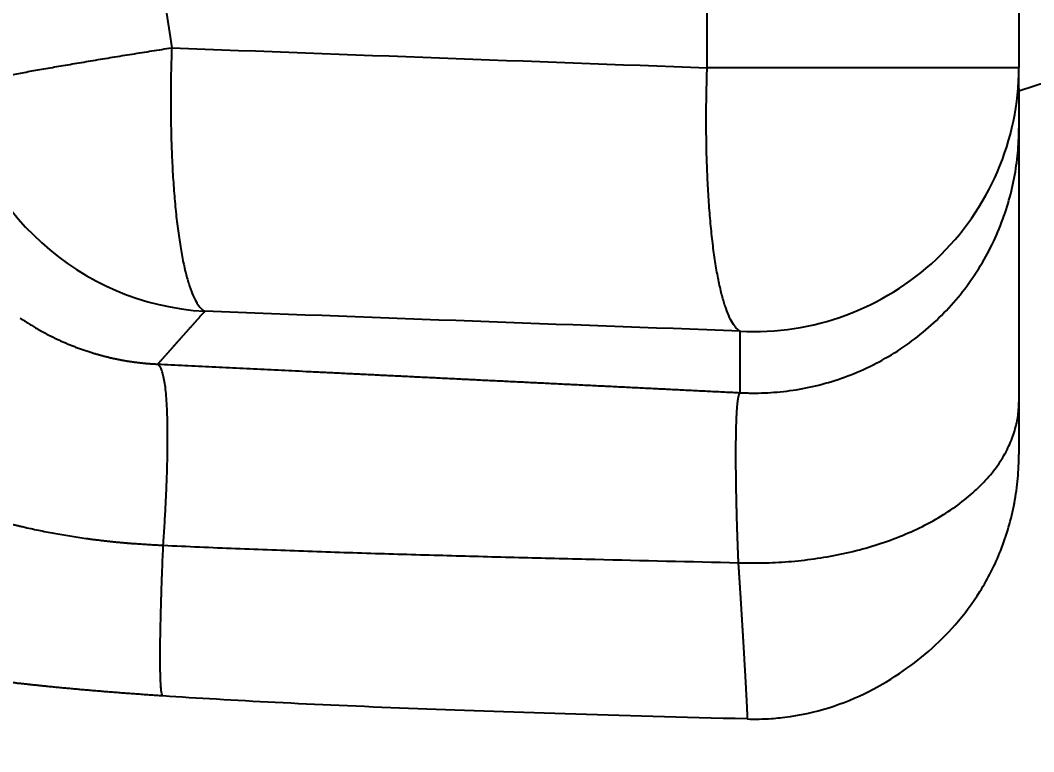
# Model space of a CAD drawing. Extents: x 0 to 1128, y 0 to 827.
# Drawn here: x 676.23 to 724.06, y 207.16 to 241.7 of the extents above; entities that cross this region are included whole.
import ezdxf

# ---------------------------------------------------------------- set-up
doc = ezdxf.new("R2010")
doc.units = 0
doc.header["$LTSCALE"] = 10
doc.header["$MEASUREMENT"] = 0
doc.header["$PDMODE"] = 3
doc.header["$PDSIZE"] = -10
doc.layers.get('0').update_dxf_attribs({"linetype": 'CONTINUOUS'})
doc.layers.get('DEFPOINTS').update_dxf_attribs({"linetype": 'CONTINUOUS'})
doc.layers.add('1', color=7, linetype='CONTINUOUS')
doc.styles.add('Daelim Dimension', font='')
doc.styles.get('Daelim Dimension').set_extended_font_data('나눔고딕')
doc.dimstyles.new('DEFAULT', dxfattribs={"dimscale": 2, "dimtxt": 2, "dimasz": 2, "dimexe": 0, "dimexo": 2, "dimgap": 1, "dimtad": 1, "dimdec": 1, "dimzin": 9, "dimdsep": 46, "dimtxsty": 'Daelim Dimension', "dimcen": 0.5, "dimclrd": 252, "dimclre": 252, "dimclrt": 3, "dimadec": 1, "dimazin": 0, "dimtfac": 1, "dimtdec": 1, "dimtix": 1, "dimtmove": 0, "dimatfit": 3, "dimfxl": 1, "dimtolj": 1, "dimtzin": 1, "dimlwd": 9, "dimlwe": 9, "dimarcsym": 0})

# ---------------------------------------------------------------- blocks, each defined once
blk = doc.blocks.new('*D5')
at = {"color": 5, "lineweight": 9, "ltscale": 0.5, "transparency": 16777216}
for p, q in [((574.797, 237.49), (574.797, 130.573)), ((790.861, 171.626), (790.861, 130.573)), ((578.797, 130.573), (786.861, 130.573))]:
    blk.add_line(p, q, dxfattribs=at)
at = {"color": 5, "ltscale": 0.5, "transparency": 16777216}
for points in [[(578.797, 131.24), (578.797, 129.906), (574.797, 130.573)], [(786.861, 131.24), (786.861, 129.906), (790.861, 130.573)]]:
    blk.add_solid(points, dxfattribs=at)
at = {"layer": 'DEFPOINTS', "color": 0, "ltscale": 0.5, "transparency": 16777216}
for p in [(574.797, 241.49), (790.861, 175.626), (790.861, 130.573)]:
    blk.add_point(p, dxfattribs=at)
at = {"color": 7, "lineweight": -3, "ltscale": 0.5, "transparency": 16777216, "insert": (682.829, 138.017), "char_height": 10, "attachment_point": 5, "style": 'Daelim Dimension'}
blk.add_mtext('\\A1;216', dxfattribs=at)

msp = doc.modelspace()

# ---------------------------------------------------------------- linework, layer by layer
at = {"layer": '1', "color": 7, "linetype": 'Continuous', "lineweight": -3}
for p, q in [((723.361, 264.018), (723.361, 239.459)), ((708.649, 239.459), (708.649, 262.71)), ((723.361, 239.459), (708.649, 239.459)), ((723.361, 238.377), (724.761, 238.82)), ((723.361, 238.377), (723.361, 238.692))]:
    msp.add_line(p, q, dxfattribs=at)
for centre, major_axis, ratio, start_param, end_param in [((710.861, 239.459), (-12.5, 0), 0.996198, 1.518413, 3.141593), ((685.588, 240.401), (-9.299, 8.353), 0.99432, 0.882483, 2.247268)]:
    msp.add_ellipse(centre, major_axis=major_axis, ratio=ratio, start_param=start_param, end_param=end_param, dxfattribs=at)
for points in [[(679.897, 263.416), (681.057, 255.744), (682.217, 248.073), (683.377, 240.401)], [(683.377, 240.401), (691.801, 240.084), (700.225, 239.77), (708.649, 239.459)], [(723.361, 238.786), (723.361, 239.001), (723.361, 239.225), (723.361, 239.459)], [(723.361, 238.485), (723.361, 237.701), (723.361, 237.062), (723.361, 236.586)], [(710.206, 227.024), (701.782, 227.333), (693.358, 227.646), (684.934, 227.962)], [(710.205, 224.117), (710.205, 224.772), (710.206, 225.741), (710.206, 227.024)]]:
    msp.add_open_spline(points, degree=3, dxfattribs=at)
for points, degree, knots in [([(673.267, 238.566), (673.291, 238.578), (673.328, 238.593), (673.428, 238.625), (673.491, 238.643), (673.644, 238.684), (673.734, 238.707), (673.942, 238.756), (674.06, 238.782), (674.324, 238.839), (674.469, 238.87), (674.788, 238.935), (674.962, 238.969), (675.334, 239.042), (675.534, 239.08), (675.957, 239.159), (676.181, 239.2), (676.651, 239.286), (676.897, 239.33), (677.409, 239.42), (677.675, 239.467), (678.222, 239.561), (678.504, 239.609), (679.08, 239.707), (679.375, 239.756), (679.973, 239.855), (680.277, 239.905), (680.89, 240.006), (681.2, 240.056), (681.822, 240.156), (682.134, 240.205), (682.756, 240.304), (683.068, 240.353), (683.377, 240.401)], 3, [0, 0, 0, 0, 0.0625, 0.0625, 0.125, 0.125, 0.1875, 0.1875, 0.25, 0.25, 0.3125, 0.3125, 0.375, 0.375, 0.4375, 0.4375, 0.5, 0.5, 0.5625, 0.5625, 0.625, 0.625, 0.6875, 0.6875, 0.75, 0.75, 0.8125, 0.8125, 0.875, 0.875, 0.9375, 0.9375, 1, 1, 1, 1]), ([(683.377, 240.401), (683.364, 240.05), (683.354, 239.694), (683.338, 238.972), (683.333, 238.608), (683.329, 237.874), (683.33, 237.506), (683.339, 236.77), (683.346, 236.402), (683.368, 235.673), (683.382, 235.312), (683.417, 234.6), (683.438, 234.25), (683.487, 233.567), (683.514, 233.234), (683.576, 232.589), (683.611, 232.278), (683.685, 231.682), (683.726, 231.397), (683.812, 230.857), (683.858, 230.602), (683.954, 230.126), (684.005, 229.905), (684.11, 229.497), (684.164, 229.31), (684.276, 228.973), (684.333, 228.823), (684.45, 228.558), (684.51, 228.443), (684.63, 228.248), (684.691, 228.168), (684.812, 228.041), (684.873, 227.993), (684.934, 227.962)], 3, [0, 0, 0, 0, 0.0625, 0.0625, 0.125, 0.125, 0.1875, 0.1875, 0.25, 0.25, 0.3125, 0.3125, 0.375, 0.375, 0.4375, 0.4375, 0.5, 0.5, 0.5625, 0.5625, 0.625, 0.625, 0.6875, 0.6875, 0.75, 0.75, 0.8125, 0.8125, 0.875, 0.875, 0.9375, 0.9375, 1, 1, 1, 1]), ([(710.206, 227.024), (710.146, 227.057), (710.085, 227.105), (709.964, 227.235), (709.903, 227.316), (709.784, 227.513), (709.724, 227.629), (709.608, 227.896), (709.551, 228.047), (709.439, 228.385), (709.385, 228.572), (709.28, 228.981), (709.23, 229.203), (709.133, 229.679), (709.088, 229.934), (709.002, 230.473), (708.961, 230.758), (708.887, 231.353), (708.852, 231.664), (708.79, 232.308), (708.763, 232.641), (708.714, 233.322), (708.693, 233.672), (708.657, 234.382), (708.643, 234.742), (708.621, 235.47), (708.614, 235.836), (708.605, 236.571), (708.603, 236.938), (708.607, 237.67), (708.612, 238.034), (708.626, 238.753), (708.637, 239.109), (708.649, 239.459)], 3, [0, 0, 0, 0, 0.0625, 0.0625, 0.125, 0.125, 0.1875, 0.1875, 0.25, 0.25, 0.3125, 0.3125, 0.375, 0.375, 0.4375, 0.4375, 0.5, 0.5, 0.5625, 0.5625, 0.625, 0.625, 0.6875, 0.6875, 0.75, 0.75, 0.8125, 0.8125, 0.875, 0.875, 0.9375, 0.9375, 1, 1, 1, 1]), ([(723.36, 238.427), (723.36, 238.427), (723.359, 238.45), (723.36, 238.524), (723.36, 238.632), (723.361, 238.702), (723.361, 238.786)], 3, [0, 0, 0, 0, 0.299256, 0.649628, 0.649628, 1, 1, 1, 1]), ([(710.205, 224.117), (710.205, 224.117), (710.206, 224.117), (710.208, 224.116), (710.21, 224.116), (710.215, 224.116), (710.225, 224.116), (710.246, 224.115), (710.287, 224.113), (710.37, 224.109), (710.536, 224.103), (710.68, 224.1), (710.969, 224.098), (711.163, 224.102), (711.751, 224.125), (712.149, 224.159), (712.953, 224.269), (713.358, 224.344), (714.17, 224.538), (714.577, 224.656), (715.385, 224.938), (715.786, 225.101), (716.576, 225.472), (716.964, 225.68), (717.721, 226.138), (718.089, 226.389), (718.799, 226.93), (719.14, 227.22), (719.789, 227.836), (720.097, 228.161), (720.675, 228.84), (720.945, 229.194), (721.443, 229.925), (721.671, 230.302), (722.084, 231.07), (722.268, 231.462), (722.592, 232.253), (722.732, 232.652), (722.968, 233.452), (723.064, 233.853), (723.216, 234.648), (723.271, 235.044), (723.344, 235.824), (723.361, 236.209), (723.361, 236.586)], 3, [0, 0, 0, 0, 0.000122, 0.000122, 0.000244, 0.000488, 0.000977, 0.001953, 0.003906, 0.007812, 0.015625, 0.03125, 0.03125, 0.0625, 0.0625, 0.125, 0.125, 0.1875, 0.1875, 0.25, 0.25, 0.3125, 0.3125, 0.375, 0.375, 0.4375, 0.4375, 0.5, 0.5, 0.5625, 0.5625, 0.625, 0.625, 0.6875, 0.6875, 0.75, 0.75, 0.8125, 0.8125, 0.875, 0.875, 0.9375, 0.9375, 1, 1, 1, 1]), ([(723.361, 236.586), (723.361, 236.474), (723.361, 236.103), (723.361, 234.86), (723.361, 233.973), (723.361, 230.652), (723.361, 227.504), (723.361, 223.664)], 3, [0, 0, 0, 0, 0.25, 0.25, 0.5, 0.5, 1, 1, 1, 1]), ([(684.934, 227.962), (684.924, 227.95), (684.903, 227.927), (684.873, 227.893), (684.843, 227.859), (684.813, 227.826), (684.783, 227.792), (684.753, 227.759), (684.724, 227.725), (684.695, 227.692), (684.665, 227.659), (684.636, 227.627), (684.607, 227.594), (684.579, 227.562), (684.55, 227.53), (684.522, 227.498), (684.493, 227.466), (684.465, 227.434), (684.437, 227.403), (684.41, 227.372), (684.382, 227.34), (684.355, 227.309), (684.327, 227.279), (684.3, 227.248), (684.273, 227.218), (684.246, 227.187), (684.219, 227.157), (684.193, 227.127), (684.166, 227.098), (684.14, 227.068), (684.114, 227.039), (684.088, 227.01), (684.062, 226.981), (684.037, 226.952), (684.011, 226.923), (683.986, 226.894), (683.961, 226.866), (683.936, 226.838), (683.911, 226.81), (683.886, 226.782), (683.862, 226.755), (683.837, 226.727), (683.813, 226.7), (683.789, 226.673), (683.765, 226.646), (683.741, 226.619), (683.718, 226.592), (683.694, 226.566), (683.671, 226.54), (683.648, 226.514), (683.625, 226.488), (683.602, 226.462), (683.579, 226.436), (683.557, 226.411), (683.534, 226.386), (683.512, 226.361), (683.49, 226.336), (683.468, 226.311), (683.447, 226.287), (683.425, 226.262), (683.403, 226.238), (683.382, 226.214), (683.361, 226.19), (683.34, 226.167), (683.319, 226.143), (683.299, 226.12), (683.278, 226.097), (683.258, 226.074), (683.238, 226.051), (683.218, 226.029), (683.198, 226.006), (683.178, 225.984), (683.158, 225.962), (683.139, 225.94), (683.12, 225.918), (683.101, 225.897), (683.082, 225.875), (683.063, 225.854), (683.044, 225.833), (683.026, 225.812), (683.007, 225.792), (682.989, 225.771), (682.971, 225.751), (682.953, 225.731), (682.935, 225.711), (682.918, 225.691), (682.901, 225.671), (682.883, 225.652), (682.866, 225.633), (682.849, 225.614), (682.832, 225.595), (682.816, 225.576), (682.799, 225.557), (682.783, 225.539), (682.767, 225.521), (682.751, 225.503), (682.735, 225.485), (682.725, 225.473), (682.719, 225.467)], 3, [0, 0, 0, 0, 0.010631, 0.021256, 0.031876, 0.042491, 0.0531, 0.063704, 0.074303, 0.084897, 0.095485, 0.106069, 0.116647, 0.12722, 0.137788, 0.148351, 0.158909, 0.169462, 0.18001, 0.190553, 0.201092, 0.211625, 0.222153, 0.232677, 0.243196, 0.25371, 0.264219, 0.274724, 0.285224, 0.295719, 0.30621, 0.316696, 0.327177, 0.337654, 0.348127, 0.358595, 0.369058, 0.379517, 0.389972, 0.400422, 0.410868, 0.42131, 0.431747, 0.44218, 0.452609, 0.463033, 0.473453, 0.48387, 0.494282, 0.50469, 0.515094, 0.525494, 0.535889, 0.546281, 0.556669, 0.567053, 0.577433, 0.587809, 0.598182, 0.60855, 0.618915, 0.629276, 0.639633, 0.649987, 0.660336, 0.670683, 0.681025, 0.691364, 0.7017, 0.712031, 0.72236, 0.732685, 0.743006, 0.753324, 0.763639, 0.77395, 0.784258, 0.794562, 0.804863, 0.815161, 0.825456, 0.835748, 0.846036, 0.856321, 0.866603, 0.876882, 0.887158, 0.897431, 0.907701, 0.917968, 0.928232, 0.938493, 0.948751, 0.959007, 0.969259, 0.979509, 0.989756, 1, 1, 1, 1]), ([(676.229, 227.641), (676.249, 227.628), (676.29, 227.599), (676.355, 227.556), (676.425, 227.51), (676.5, 227.461), (676.58, 227.409), (676.666, 227.356), (676.757, 227.299), (676.853, 227.241), (676.955, 227.18), (677.062, 227.118), (677.175, 227.054), (677.294, 226.988), (677.418, 226.921), (677.548, 226.852), (677.684, 226.783), (677.826, 226.713), (677.973, 226.642), (678.126, 226.572), (678.286, 226.5), (678.451, 226.43), (678.622, 226.359), (678.799, 226.289), (678.982, 226.22), (679.171, 226.152), (679.365, 226.086), (679.524, 226.035), (679.643, 225.998), (679.722, 225.974), (679.799, 225.951), (679.876, 225.929), (679.952, 225.907), (680.027, 225.887), (680.102, 225.867), (680.175, 225.847), (680.248, 225.829), (680.319, 225.811), (680.39, 225.794), (680.46, 225.777), (680.529, 225.761), (680.598, 225.746), (680.665, 225.731), (680.731, 225.717), (680.797, 225.704), (680.862, 225.691), (680.926, 225.678), (680.988, 225.666), (681.05, 225.655), (681.112, 225.644), (681.172, 225.633), (681.231, 225.623), (681.29, 225.613), (681.347, 225.604), (681.404, 225.595), (681.46, 225.587), (681.515, 225.579), (681.568, 225.571), (681.622, 225.564), (681.674, 225.557), (681.725, 225.551), (681.775, 225.544), (681.825, 225.538), (681.874, 225.533), (681.921, 225.527), (681.968, 225.522), (682.014, 225.518), (682.059, 225.513), (682.103, 225.509), (682.146, 225.505), (682.189, 225.501), (682.23, 225.498), (682.271, 225.494), (682.311, 225.491), (682.349, 225.488), (682.387, 225.486), (682.424, 225.483), (682.461, 225.481), (682.496, 225.478), (682.53, 225.476), (682.564, 225.475), (682.597, 225.473), (682.629, 225.471), (682.66, 225.47), (682.69, 225.468), (682.71, 225.468), (682.719, 225.467)], 3, [0, 0, 0, 0, 0.010395, 0.02163, 0.033703, 0.046613, 0.060357, 0.074935, 0.090344, 0.106581, 0.123643, 0.141529, 0.160234, 0.179754, 0.200086, 0.221225, 0.243166, 0.265903, 0.289431, 0.313742, 0.338831, 0.364689, 0.391307, 0.418679, 0.446793, 0.475639, 0.505207, 0.535486, 0.547425, 0.559218, 0.570865, 0.582367, 0.593723, 0.604935, 0.616003, 0.626927, 0.637707, 0.648345, 0.65884, 0.669193, 0.679404, 0.689474, 0.699403, 0.709192, 0.718842, 0.728352, 0.737723, 0.746955, 0.75605, 0.765008, 0.773828, 0.782512, 0.79106, 0.799472, 0.807749, 0.815892, 0.823901, 0.831776, 0.839518, 0.847128, 0.854605, 0.861951, 0.869165, 0.876249, 0.883203, 0.890027, 0.896721, 0.903287, 0.909725, 0.916035, 0.922217, 0.928273, 0.934202, 0.940005, 0.945683, 0.951236, 0.956665, 0.961969, 0.96715, 0.972208, 0.977144, 0.981957, 0.986649, 0.99122, 0.99567, 1, 1, 1, 1]), ([(682.978, 216.912), (682.999, 217.226), (683.02, 217.534), (683.056, 218.141), (683.073, 218.439), (683.103, 219.021), (683.117, 219.306), (683.14, 219.86), (683.15, 220.13), (683.166, 220.653), (683.172, 220.906), (683.181, 221.395), (683.184, 221.63), (683.186, 222.081), (683.185, 222.297), (683.179, 222.709), (683.174, 222.904), (683.161, 223.274), (683.153, 223.449), (683.134, 223.776), (683.122, 223.929), (683.096, 224.213), (683.081, 224.344), (683.048, 224.584), (683.03, 224.693), (682.992, 224.889), (682.95, 225.064), (682.904, 225.196), (682.855, 225.308), (682.829, 225.354), (682.776, 225.425), (682.748, 225.451), (682.719, 225.467)], 3, [0, 0, 0, 0, 0.0625, 0.0625, 0.125, 0.125, 0.1875, 0.1875, 0.25, 0.25, 0.3125, 0.3125, 0.375, 0.375, 0.4375, 0.4375, 0.5, 0.5, 0.5625, 0.5625, 0.625, 0.625, 0.6875, 0.6875, 0.75, 0.75, 0.8125, 0.875, 0.875, 0.9375, 0.9375, 1, 1, 1, 1]), ([(682.719, 225.467), (682.932, 225.457), (683.359, 225.436), (684, 225.405), (684.644, 225.373), (685.29, 225.341), (685.939, 225.31), (686.59, 225.278), (687.244, 225.246), (687.9, 225.214), (688.559, 225.182), (689.22, 225.149), (689.883, 225.117), (690.55, 225.084), (691.218, 225.051), (691.889, 225.018), (692.563, 224.985), (693.239, 224.952), (693.917, 224.919), (694.598, 224.885), (695.281, 224.852), (695.967, 224.818), (696.656, 224.784), (697.347, 224.75), (698.04, 224.716), (698.736, 224.682), (699.434, 224.648), (700.135, 224.613), (700.838, 224.579), (701.544, 224.544), (702.252, 224.509), (702.962, 224.474), (703.676, 224.439), (704.391, 224.404), (705.109, 224.368), (705.83, 224.333), (706.553, 224.297), (707.278, 224.261), (708.006, 224.225), (708.737, 224.189), (709.47, 224.153), (709.959, 224.129), (710.205, 224.117)], 3, [0, 0, 0, 0, 0.023258, 0.046606, 0.070043, 0.093569, 0.117184, 0.140889, 0.164683, 0.188566, 0.212538, 0.2366, 0.260751, 0.284992, 0.309322, 0.333741, 0.358249, 0.382847, 0.407534, 0.43231, 0.457176, 0.482131, 0.507175, 0.532309, 0.557532, 0.582844, 0.608246, 0.633737, 0.659318, 0.684988, 0.710747, 0.736596, 0.762534, 0.788562, 0.814678, 0.840885, 0.86718, 0.893566, 0.92004, 0.946604, 0.973257, 1, 1, 1, 1]), ([(710.127, 216.089), (710.127, 216.108), (710.125, 216.147), (710.122, 216.205), (710.12, 216.264), (710.118, 216.322), (710.115, 216.379), (710.113, 216.437), (710.11, 216.495), (710.108, 216.552), (710.106, 216.61), (710.104, 216.667), (710.101, 216.724), (710.099, 216.781), (710.097, 216.838), (710.095, 216.895), (710.093, 216.951), (710.091, 217.008), (710.089, 217.064), (710.087, 217.12), (710.085, 217.177), (710.083, 217.232), (710.081, 217.288), (710.079, 217.344), (710.077, 217.399), (710.075, 217.455), (710.073, 217.51), (710.071, 217.565), (710.07, 217.62), (710.068, 217.675), (710.066, 217.73), (710.064, 217.784), (710.063, 217.838), (710.061, 217.893), (710.06, 217.947), (710.058, 218), (710.056, 218.054), (710.055, 218.108), (710.053, 218.161), (710.052, 218.214), (710.05, 218.267), (710.049, 218.32), (710.047, 218.373), (710.046, 218.425), (710.045, 218.478), (710.043, 218.53), (710.042, 218.582), (710.041, 218.634), (710.039, 218.685), (710.038, 218.737), (710.037, 218.788), (710.036, 218.839), (710.035, 218.89), (710.033, 218.941), (710.032, 218.991), (710.031, 219.042), (710.03, 219.092), (710.029, 219.142), (710.028, 219.192), (710.027, 219.241), (710.026, 219.291), (710.025, 219.34), (710.024, 219.389), (710.023, 219.438), (710.022, 219.487), (710.022, 219.535), (710.021, 219.583), (710.02, 219.631), (710.019, 219.679), (710.018, 219.727), (710.018, 219.774), (710.017, 219.821), (710.016, 219.868), (710.016, 219.915), (710.015, 219.962), (710.014, 220.008), (710.014, 220.054), (710.013, 220.1), (710.013, 220.146), (710.012, 220.191), (710.012, 220.237), (710.011, 220.282), (710.011, 220.327), (710.01, 220.371), (710.01, 220.416), (710.009, 220.46), (710.009, 220.504), (710.009, 220.547), (710.008, 220.591), (710.008, 220.634), (710.008, 220.677), (710.007, 220.72), (710.007, 220.763), (710.007, 220.805), (710.007, 220.847), (710.007, 220.889), (710.006, 220.931), (710.006, 220.972), (710.006, 221.013), (710.006, 221.054), (710.006, 221.095), (710.006, 221.135), (710.006, 221.175), (710.006, 221.215), (710.006, 221.255), (710.006, 221.294), (710.006, 221.334), (710.006, 221.373), (710.006, 221.411), (710.007, 221.45), (710.007, 221.488), (710.007, 221.526), (710.007, 221.564), (710.007, 221.601), (710.008, 221.638), (710.008, 221.675), (710.008, 221.712), (710.008, 221.748), (710.009, 221.784), (710.009, 221.82), (710.009, 221.856), (710.01, 221.891), (710.01, 221.927), (710.011, 221.961), (710.011, 221.996), (710.012, 222.03), (710.012, 222.064), (710.013, 222.098), (710.013, 222.132), (710.014, 222.165), (710.014, 222.198), (710.015, 222.231), (710.016, 222.263), (710.016, 222.296), (710.017, 222.328), (710.018, 222.359), (710.018, 222.391), (710.019, 222.422), (710.02, 222.453), (710.021, 222.483), (710.022, 222.514), (710.022, 222.544), (710.023, 222.573), (710.024, 222.603), (710.025, 222.632), (710.026, 222.661), (710.027, 222.69), (710.028, 222.718), (710.029, 222.746), (710.03, 222.774), (710.031, 222.802), (710.032, 222.829), (710.033, 222.856), (710.034, 222.883), (710.035, 222.909), (710.036, 222.935), (710.037, 222.961), (710.039, 222.987), (710.04, 223.012), (710.041, 223.037), (710.042, 223.062), (710.043, 223.087), (710.045, 223.111), (710.046, 223.135), (710.047, 223.158), (710.049, 223.182), (710.05, 223.205), (710.052, 223.228), (710.053, 223.25), (710.054, 223.272), (710.056, 223.294), (710.057, 223.316), (710.059, 223.337), (710.06, 223.358), (710.062, 223.379), (710.064, 223.4), (710.065, 223.42), (710.067, 223.44), (710.068, 223.46), (710.07, 223.479), (710.072, 223.498), (710.073, 223.517), (710.075, 223.536), (710.077, 223.554), (710.079, 223.572), (710.081, 223.589), (710.082, 223.607), (710.084, 223.624), (710.086, 223.641), (710.088, 223.657), (710.09, 223.674), (710.092, 223.69), (710.094, 223.705), (710.096, 223.721), (710.098, 223.736), (710.1, 223.751), (710.102, 223.765), (710.104, 223.779), (710.106, 223.793), (710.108, 223.807), (710.11, 223.82), (710.113, 223.834), (710.115, 223.846), (710.117, 223.859), (710.119, 223.871), (710.122, 223.883), (710.124, 223.895), (710.126, 223.906), (710.129, 223.918), (710.131, 223.928), (710.133, 223.939), (710.136, 223.949), (710.138, 223.959), (710.141, 223.969), (710.143, 223.979), (710.146, 223.988), (710.148, 223.997), (710.151, 224.005), (710.153, 224.014), (710.156, 224.022), (710.159, 224.029), (710.161, 224.037), (710.164, 224.044), (710.167, 224.051), (710.17, 224.058), (710.172, 224.064), (710.175, 224.07), (710.178, 224.076), (710.181, 224.082), (710.184, 224.087), (710.187, 224.092), (710.19, 224.097), (710.192, 224.101), (710.195, 224.106), (710.198, 224.11), (710.202, 224.113), (710.204, 224.116), (710.205, 224.117)], 3, [0, 0, 0, 0, 0.004105, 0.008214, 0.012326, 0.016442, 0.02056, 0.024682, 0.028807, 0.032936, 0.037067, 0.041202, 0.04534, 0.04948, 0.053624, 0.057771, 0.061921, 0.066074, 0.070231, 0.07439, 0.078552, 0.082717, 0.086884, 0.091055, 0.095229, 0.099405, 0.103584, 0.107766, 0.111951, 0.116138, 0.120329, 0.124522, 0.128717, 0.132915, 0.137116, 0.141319, 0.145525, 0.149734, 0.153945, 0.158158, 0.162374, 0.166593, 0.170813, 0.175037, 0.179262, 0.18349, 0.18772, 0.191953, 0.196187, 0.200424, 0.204663, 0.208905, 0.213148, 0.217394, 0.221641, 0.225891, 0.230143, 0.234397, 0.238652, 0.24291, 0.24717, 0.251431, 0.255695, 0.25996, 0.264227, 0.268496, 0.272767, 0.277039, 0.281313, 0.285589, 0.289866, 0.294146, 0.298426, 0.302708, 0.306992, 0.311277, 0.315564, 0.319852, 0.324142, 0.328433, 0.332725, 0.337019, 0.341314, 0.34561, 0.349908, 0.354207, 0.358507, 0.362808, 0.36711, 0.371413, 0.375718, 0.380023, 0.38433, 0.388637, 0.392946, 0.397255, 0.401565, 0.405876, 0.410188, 0.414501, 0.418814, 0.423129, 0.427444, 0.431759, 0.436076, 0.440393, 0.44471, 0.449028, 0.453347, 0.457666, 0.461986, 0.466306, 0.470626, 0.474947, 0.479268, 0.48359, 0.487912, 0.492234, 0.496556, 0.500879, 0.505201, 0.509524, 0.513847, 0.51817, 0.522493, 0.526816, 0.53114, 0.535463, 0.539786, 0.544109, 0.548431, 0.552754, 0.557077, 0.561399, 0.565721, 0.570043, 0.574364, 0.578685, 0.583006, 0.587326, 0.591646, 0.595965, 0.600284, 0.604603, 0.60892, 0.613238, 0.617554, 0.62187, 0.626186, 0.6305, 0.634814, 0.639127, 0.64344, 0.647751, 0.652062, 0.656372, 0.660681, 0.664989, 0.669296, 0.673602, 0.677907, 0.682211, 0.686514, 0.690816, 0.695117, 0.699416, 0.703714, 0.708012, 0.712307, 0.716602, 0.720895, 0.725187, 0.729478, 0.733767, 0.738055, 0.742341, 0.746626, 0.750909, 0.755191, 0.759471, 0.76375, 0.768027, 0.772302, 0.776576, 0.780848, 0.785118, 0.789386, 0.793653, 0.797918, 0.802181, 0.806442, 0.810702, 0.814959, 0.819214, 0.823468, 0.827719, 0.831969, 0.836216, 0.840462, 0.844705, 0.848946, 0.853185, 0.857422, 0.861656, 0.865889, 0.870119, 0.874347, 0.878572, 0.882795, 0.887016, 0.891235, 0.895451, 0.899664, 0.903875, 0.908084, 0.91229, 0.916494, 0.920695, 0.924893, 0.929089, 0.933283, 0.937473, 0.941661, 0.945847, 0.950029, 0.954209, 0.958386, 0.96256, 0.966732, 0.970901, 0.975066, 0.979229, 0.983389, 0.987546, 0.991701, 0.995852, 1, 1, 1, 1]), ([(710.127, 216.089), (710.506, 216.075), (710.892, 216.072), (711.679, 216.088), (712.078, 216.108), (712.885, 216.172), (713.293, 216.216), (714.109, 216.332), (714.518, 216.403), (715.33, 216.573), (715.733, 216.671), (716.528, 216.895), (716.919, 217.021), (717.68, 217.299), (718.051, 217.451), (718.766, 217.78), (719.109, 217.956), (719.763, 218.33), (720.074, 218.528), (720.656, 218.942), (720.928, 219.158), (721.43, 219.603), (721.659, 219.833), (722.075, 220.301), (722.26, 220.54), (722.587, 221.022), (722.727, 221.266), (722.965, 221.753), (723.062, 221.998), (723.215, 222.483), (723.271, 222.724), (723.344, 223.199), (723.361, 223.434), (723.361, 223.664)], 3, [0, 0, 0, 0, 0.0625, 0.0625, 0.125, 0.125, 0.1875, 0.1875, 0.25, 0.25, 0.3125, 0.3125, 0.375, 0.375, 0.4375, 0.4375, 0.5, 0.5, 0.5625, 0.5625, 0.625, 0.625, 0.6875, 0.6875, 0.75, 0.75, 0.8125, 0.8125, 0.875, 0.875, 0.9375, 0.9375, 1, 1, 1, 1]), ([(723.361, 223.664), (723.361, 223.094), (723.361, 222.634), (723.361, 222.18), (723.361, 221.54), (723.361, 221.374), (723.361, 221.206), (723.361, 221.206)], 2, [0, 0, 0, 0.25, 0.25, 0.5, 0.75, 0.75, 1, 1, 1]), ([(723.141, 218.871), (723.143, 218.881), (723.145, 218.891), (723.22, 219.293), (723.274, 219.683), (723.344, 220.453), (723.361, 220.833), (723.361, 221.206)], 3, [0, 0, 0, 0, 0.012102, 0.012102, 0.506051, 0.506051, 1, 1, 1, 1]), ([(670.986, 219.609), (671.052, 219.581), (671.186, 219.524), (671.391, 219.437), (671.604, 219.348), (671.825, 219.257), (672.054, 219.164), (672.244, 219.088), (672.396, 219.028), (672.51, 218.984), (672.63, 218.937), (672.758, 218.888), (672.894, 218.836), (673.038, 218.783), (673.19, 218.727), (673.349, 218.669), (673.518, 218.609), (673.738, 218.533), (674.002, 218.444), (674.304, 218.347), (674.592, 218.258), (674.866, 218.177), (675.123, 218.103), (675.365, 218.036), (675.59, 217.975), (675.798, 217.921), (675.988, 217.873), (676.159, 217.831), (676.312, 217.795), (676.527, 217.745), (676.813, 217.682), (677.176, 217.605), (677.543, 217.533), (677.913, 217.464), (678.285, 217.399), (678.66, 217.337), (679.037, 217.279), (679.323, 217.239), (679.516, 217.212), (679.616, 217.199), (679.715, 217.186), (679.814, 217.174), (679.913, 217.161), (680.011, 217.15), (680.11, 217.138), (680.207, 217.127), (680.304, 217.116), (680.4, 217.105), (680.495, 217.095), (680.589, 217.085), (680.683, 217.075), (680.775, 217.066), (680.866, 217.057), (680.957, 217.049), (681.046, 217.04), (681.133, 217.033), (681.215, 217.025), (681.299, 217.018), (681.391, 217.011), (681.501, 217.003), (681.627, 216.993), (681.768, 216.983), (681.919, 216.973), (682.076, 216.963), (682.235, 216.953), (682.39, 216.944), (682.54, 216.935), (682.686, 216.927), (682.832, 216.92), (682.929, 216.915), (682.978, 216.912)], 3, [0, 0, 0, 0, 0.017466, 0.035572, 0.054316, 0.073703, 0.09374, 0.114439, 0.123675, 0.133538, 0.144031, 0.155158, 0.166928, 0.179349, 0.192432, 0.206194, 0.220651, 0.235817, 0.262777, 0.288461, 0.312854, 0.335928, 0.357635, 0.37793, 0.396774, 0.41413, 0.429963, 0.444246, 0.456952, 0.468056, 0.49783, 0.527835, 0.558046, 0.588435, 0.618982, 0.649667, 0.680469, 0.711368, 0.719516, 0.727637, 0.735729, 0.743792, 0.751832, 0.759844, 0.767819, 0.775745, 0.783612, 0.79141, 0.799129, 0.806767, 0.814336, 0.82183, 0.829241, 0.83656, 0.843779, 0.85089, 0.857886, 0.863699, 0.871167, 0.880152, 0.890475, 0.901917, 0.914213, 0.92705, 0.940057, 0.952769, 0.964772, 0.976408, 0.988169, 1, 1, 1, 1]), ([(712.055, 208.763), (712.754, 208.83), (714.088, 209.089), (716.013, 209.827), (717.686, 210.784), (719.138, 211.896), (720.438, 213.186), (721.612, 214.76), (722.586, 216.686), (723.001, 218.129), (723.148, 218.906)], 3, [0, 0, 0, 0, 0.140328, 0.269207, 0.386123, 0.491192, 0.598037, 0.720113, 0.855348, 1, 1, 1, 1]), ([(682.963, 209.797), (682.952, 209.797), (682.942, 209.807), (682.924, 209.846), (682.915, 209.876), (682.898, 209.954), (682.891, 210.003), (682.877, 210.121), (682.871, 210.19), (682.86, 210.349), (682.855, 210.439), (682.846, 210.638), (682.843, 210.748), (682.837, 210.987), (682.836, 211.117), (682.833, 211.395), (682.833, 211.544), (682.833, 211.86), (682.834, 212.027), (682.838, 212.379), (682.841, 212.563), (682.847, 212.948), (682.852, 213.149), (682.861, 213.564), (682.867, 213.779), (682.879, 214.222), (682.886, 214.45), (682.901, 214.917), (682.909, 215.156), (682.927, 215.644), (682.936, 215.892), (682.956, 216.397), (682.967, 216.653), (682.978, 216.912)], 3, [0, 0, 0, 0, 0.0625, 0.0625, 0.125, 0.125, 0.1875, 0.1875, 0.25, 0.25, 0.3125, 0.3125, 0.375, 0.375, 0.4375, 0.4375, 0.5, 0.5, 0.5625, 0.5625, 0.625, 0.625, 0.6875, 0.6875, 0.75, 0.75, 0.8125, 0.8125, 0.875, 0.875, 0.9375, 0.9375, 1, 1, 1, 1]), ([(682.978, 216.912), (684.116, 216.858), (685.256, 216.808), (686.964, 216.74), (687.534, 216.718), (688.671, 216.676), (689.239, 216.655), (690.942, 216.596), (692.075, 216.559), (693.771, 216.507), (694.336, 216.49), (695.464, 216.457), (696.028, 216.441), (697.718, 216.394), (698.844, 216.364), (701.094, 216.306), (702.219, 216.277), (705.599, 216.194), (707.857, 216.141), (710.127, 216.089)], 3, [0, 0, 0, 0, 0.125, 0.125, 0.1875, 0.1875, 0.25, 0.25, 0.375, 0.375, 0.4375, 0.4375, 0.5, 0.5, 0.625, 0.625, 0.75, 0.75, 1, 1, 1, 1]), ([(710.543, 208.71), (710.543, 208.71), (710.544, 208.71), (710.544, 208.71), (710.545, 208.711), (710.546, 208.712), (710.546, 208.713), (710.547, 208.715), (710.547, 208.716), (710.547, 208.719), (710.548, 208.721), (710.548, 208.724), (710.549, 208.727), (710.549, 208.73), (710.549, 208.734), (710.55, 208.737), (710.55, 208.742), (710.55, 208.746), (710.55, 208.751), (710.55, 208.756), (710.551, 208.761), (710.551, 208.767), (710.551, 208.773), (710.551, 208.779), (710.551, 208.785), (710.551, 208.792), (710.551, 208.799), (710.551, 208.807), (710.551, 208.814), (710.551, 208.822), (710.551, 208.831), (710.551, 208.839), (710.551, 208.848), (710.55, 208.857), (710.55, 208.867), (710.55, 208.876), (710.55, 208.886), (710.549, 208.897), (710.549, 208.907), (710.549, 208.918), (710.549, 208.93), (710.548, 208.941), (710.548, 208.953), (710.547, 208.965), (710.547, 208.977), (710.547, 208.99), (710.546, 209.003), (710.546, 209.016), (710.545, 209.03), (710.545, 209.044), (710.544, 209.058), (710.543, 209.073), (710.543, 209.087), (710.542, 209.102), (710.542, 209.118), (710.541, 209.133), (710.54, 209.149), (710.54, 209.166), (710.539, 209.182), (710.538, 209.199), (710.537, 209.216), (710.536, 209.234), (710.536, 209.251), (710.535, 209.269), (710.534, 209.288), (710.533, 209.306), (710.532, 209.325), (710.531, 209.344), (710.53, 209.364), (710.529, 209.384), (710.528, 209.404), (710.527, 209.424), (710.526, 209.445), (710.525, 209.466), (710.524, 209.487), (710.523, 209.508), (710.522, 209.53), (710.521, 209.552), (710.52, 209.575), (710.519, 209.597), (710.517, 209.62), (710.516, 209.644), (710.515, 209.667), (710.514, 209.691), (710.512, 209.715), (710.511, 209.739), (710.51, 209.764), (710.509, 209.789), (710.507, 209.814), (710.506, 209.84), (710.504, 209.865), (710.503, 209.892), (710.502, 209.918), (710.5, 209.944), (710.499, 209.971), (710.497, 209.999), (710.496, 210.026), (710.494, 210.054), (710.493, 210.082), (710.491, 210.11), (710.49, 210.139), (710.488, 210.167), (710.486, 210.197), (710.485, 210.226), (710.483, 210.256), (710.482, 210.285), (710.48, 210.316), (710.478, 210.346), (710.476, 210.377), (710.475, 210.408), (710.473, 210.439), (710.471, 210.471), (710.469, 210.502), (710.468, 210.534), (710.466, 210.567), (710.464, 210.599), (710.462, 210.632), (710.46, 210.665), (710.458, 210.699), (710.457, 210.732), (710.455, 210.766), (710.453, 210.8), (710.451, 210.834), (710.449, 210.869), (710.447, 210.904), (710.445, 210.939), (710.443, 210.974), (710.441, 211.01), (710.439, 211.046), (710.437, 211.082), (710.435, 211.118), (710.432, 211.155), (710.43, 211.192), (710.428, 211.229), (710.426, 211.266), (710.424, 211.304), (710.422, 211.341), (710.419, 211.379), (710.417, 211.418), (710.415, 211.456), (710.413, 211.495), (710.411, 211.534), (710.408, 211.573), (710.406, 211.612), (710.404, 211.652), (710.401, 211.692), (710.399, 211.732), (710.397, 211.772), (710.394, 211.813), (710.392, 211.854), (710.39, 211.895), (710.387, 211.936), (710.385, 211.977), (710.382, 212.019), (710.38, 212.061), (710.377, 212.103), (710.375, 212.145), (710.372, 212.188), (710.37, 212.23), (710.367, 212.273), (710.365, 212.316), (710.362, 212.36), (710.36, 212.403), (710.357, 212.447), (710.354, 212.491), (710.352, 212.535), (710.349, 212.579), (710.346, 212.624), (710.344, 212.669), (710.341, 212.713), (710.338, 212.759), (710.336, 212.804), (710.333, 212.849), (710.33, 212.895), (710.327, 212.941), (710.325, 212.987), (710.322, 213.033), (710.319, 213.08), (710.316, 213.126), (710.313, 213.173), (710.31, 213.22), (710.308, 213.267), (710.305, 213.314), (710.302, 213.362), (710.299, 213.409), (710.296, 213.457), (710.293, 213.505), (710.29, 213.553), (710.287, 213.602), (710.284, 213.65), (710.281, 213.699), (710.278, 213.748), (710.275, 213.797), (710.272, 213.846), (710.269, 213.895), (710.266, 213.944), (710.263, 213.994), (710.26, 214.044), (710.257, 214.094), (710.254, 214.144), (710.25, 214.194), (710.247, 214.244), (710.244, 214.295), (710.241, 214.345), (710.238, 214.396), (710.234, 214.447), (710.231, 214.498), (710.228, 214.549), (710.225, 214.601), (710.221, 214.652), (710.218, 214.704), (710.215, 214.755), (710.212, 214.807), (710.208, 214.859), (710.205, 214.911), (710.202, 214.964), (710.198, 215.016), (710.195, 215.068), (710.191, 215.121), (710.188, 215.174), (710.184, 215.226), (710.181, 215.279), (710.178, 215.332), (710.174, 215.386), (710.171, 215.439), (710.167, 215.492), (710.164, 215.546), (710.16, 215.599), (710.156, 215.653), (710.153, 215.707), (710.149, 215.761), (710.146, 215.815), (710.142, 215.869), (710.138, 215.923), (710.135, 215.977), (710.131, 216.032), (710.129, 216.068), (710.127, 216.086)], 3, [0, 0, 0, 0, 0.004227, 0.008456, 0.012688, 0.016923, 0.021161, 0.025402, 0.029645, 0.033891, 0.03814, 0.042392, 0.046645, 0.050902, 0.055161, 0.059422, 0.063686, 0.067953, 0.072222, 0.076493, 0.080766, 0.085042, 0.08932, 0.093601, 0.097883, 0.102168, 0.106455, 0.110744, 0.115035, 0.119328, 0.123623, 0.12792, 0.132219, 0.13652, 0.140823, 0.145127, 0.149434, 0.153742, 0.158052, 0.162363, 0.166677, 0.170992, 0.175308, 0.179626, 0.183946, 0.188267, 0.19259, 0.196914, 0.201239, 0.205566, 0.209894, 0.214224, 0.218554, 0.222886, 0.227219, 0.231553, 0.235889, 0.240225, 0.244562, 0.248901, 0.25324, 0.257581, 0.261922, 0.266264, 0.270607, 0.274951, 0.279295, 0.28364, 0.287986, 0.292333, 0.29668, 0.301028, 0.305376, 0.309725, 0.314074, 0.318424, 0.322774, 0.327125, 0.331475, 0.335826, 0.340178, 0.344529, 0.348881, 0.353233, 0.357585, 0.361937, 0.366289, 0.370641, 0.374994, 0.379346, 0.383697, 0.388049, 0.392401, 0.396752, 0.401103, 0.405454, 0.409805, 0.414155, 0.418505, 0.422854, 0.427203, 0.431552, 0.435899, 0.440247, 0.444594, 0.44894, 0.453285, 0.45763, 0.461974, 0.466317, 0.470659, 0.475, 0.479341, 0.483681, 0.488019, 0.492357, 0.496694, 0.501029, 0.505364, 0.509697, 0.514029, 0.51836, 0.52269, 0.527019, 0.531346, 0.535671, 0.539996, 0.544319, 0.54864, 0.55296, 0.557279, 0.561596, 0.565911, 0.570225, 0.574537, 0.578848, 0.583156, 0.587463, 0.591769, 0.596072, 0.600373, 0.604673, 0.608971, 0.613266, 0.61756, 0.621852, 0.626141, 0.630429, 0.634714, 0.638998, 0.643279, 0.647558, 0.651834, 0.656109, 0.660381, 0.66465, 0.668918, 0.673182, 0.677445, 0.681705, 0.685962, 0.690217, 0.694469, 0.698719, 0.702966, 0.707211, 0.711452, 0.715691, 0.719928, 0.724161, 0.728392, 0.73262, 0.736845, 0.741067, 0.745286, 0.749502, 0.753715, 0.757925, 0.762132, 0.766336, 0.770537, 0.774735, 0.77893, 0.783121, 0.787309, 0.791494, 0.795676, 0.799854, 0.804029, 0.808201, 0.812369, 0.816534, 0.820695, 0.824853, 0.829007, 0.833158, 0.837305, 0.841449, 0.845589, 0.849726, 0.853859, 0.857988, 0.862113, 0.866235, 0.870353, 0.874467, 0.878577, 0.882684, 0.886787, 0.890885, 0.89498, 0.899071, 0.903158, 0.907241, 0.91132, 0.915395, 0.919466, 0.923533, 0.927596, 0.931655, 0.935709, 0.939759, 0.943806, 0.947847, 0.951885, 0.955919, 0.959948, 0.963973, 0.967993, 0.97201, 0.976021, 0.980029, 0.984032, 0.988031, 0.992025, 0.996015, 1, 1, 1, 1]), ([(682.963, 209.797), (682.856, 209.804), (682.643, 209.818), (682.326, 209.84), (682.013, 209.863), (681.704, 209.885), (681.4, 209.908), (681.1, 209.93), (680.803, 209.953), (680.511, 209.976), (680.223, 209.999), (679.939, 210.023), (679.659, 210.046), (679.382, 210.07), (679.11, 210.093), (678.841, 210.117), (678.576, 210.141), (678.314, 210.166), (678.057, 210.19), (677.803, 210.215), (677.576, 210.237), (677.375, 210.257), (677.197, 210.275), (677.019, 210.294), (676.838, 210.313), (676.657, 210.332), (676.474, 210.352), (676.29, 210.372), (676.105, 210.393), (675.919, 210.414), (675.732, 210.436), (675.544, 210.458), (675.355, 210.481), (675.166, 210.504), (674.976, 210.528), (674.807, 210.549), (674.661, 210.568), (674.537, 210.585), (674.414, 210.601), (674.292, 210.617), (674.171, 210.634), (674.051, 210.65), (673.931, 210.667), (673.813, 210.684), (673.695, 210.701), (673.579, 210.718), (673.463, 210.735), (673.348, 210.752), (673.234, 210.769), (673.121, 210.786), (673.009, 210.804), (672.898, 210.821), (672.824, 210.833), (672.787, 210.839)], 3, [0, 0, 0, 0, 0.031426, 0.06243, 0.093018, 0.123193, 0.15296, 0.182326, 0.211294, 0.239869, 0.268056, 0.295859, 0.323285, 0.350337, 0.37702, 0.40334, 0.4293, 0.454906, 0.480162, 0.505073, 0.529644, 0.546877, 0.564271, 0.581819, 0.599513, 0.617348, 0.635315, 0.653408, 0.67162, 0.689943, 0.708371, 0.726896, 0.745512, 0.764212, 0.782988, 0.801835, 0.81419, 0.826454, 0.838629, 0.850716, 0.862713, 0.874623, 0.886445, 0.898181, 0.909831, 0.921395, 0.932875, 0.944269, 0.955581, 0.966809, 0.977954, 0.989018, 1, 1, 1, 1]), ([(710.543, 208.71), (704.39, 208.866), (699.109, 209.029), (690.01, 209.385), (686.192, 209.578), (682.963, 209.797)], 3, [0, 0, 0, 0, 0.5, 0.5, 1, 1, 1, 1]), ([(710.543, 208.71), (710.916, 208.7), (711.296, 208.707), (711.818, 208.741), (711.954, 208.753), (712.091, 208.766)], 3, [0, 0, 0, 0, 0.739919, 0.739919, 1, 1, 1, 1])]:
    msp.add_open_spline(points, degree=degree, knots=knots, dxfattribs=at)

# ---------------------------------------------------------------- dimensions: what is measured, and where the dimension line sits
at = {"color": 5, "lineweight": -3, "ltscale": 0.5}
dim = msp.add_linear_dim(base=(790.861, 130.573), p1=(574.797, 241.49), p2=(790.861, 175.626), text='216', dimstyle='DEFAULT', override={"dimtxt": 5, "dimclrd": 5, "dimclre": 5, "dimclrt": 7}, dxfattribs=at)
dim.commit()
dim.dimension.update_dxf_attribs({"geometry": '*D5', "text_midpoint": (682.829, 138.017)})

doc.saveas('drawing.dxf')
